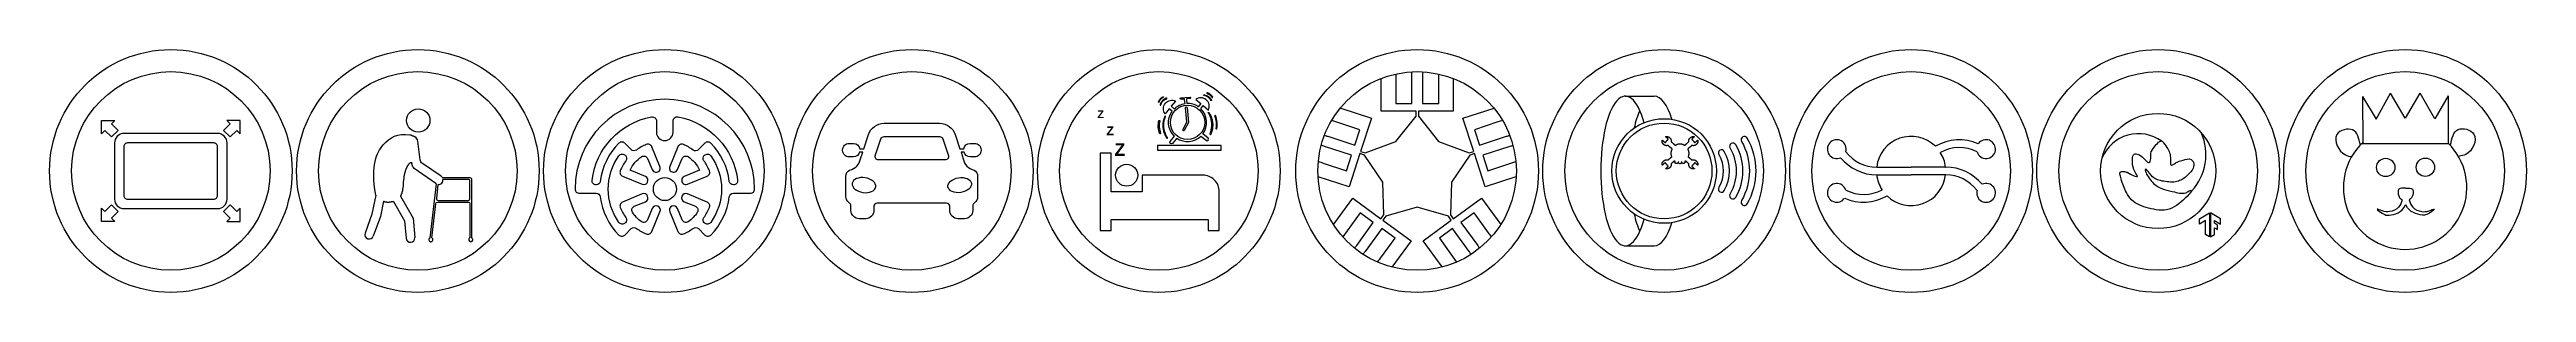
# Model space of a CAD drawing. Header units: inches. Extents: x 4 to 1127, y 2 to 112.
import ezdxf

# ---------------------------------------------------------------- set-up
doc = ezdxf.new("R2010")
doc.units = ezdxf.units.IN
doc.header["$MEASUREMENT"] = 0
doc.styles.get("Standard").update_dxf_attribs({"font": 'arial.ttf'})

msp = doc.modelspace()

# ---------------------------------------------------------------- linework, layer by layer
for points in [[(614.3, 100.7, 0.017333), (614.3, 98.5), (614.3, 87.3), (621.6, 87.3), (621.6, 100.2, -0.015747), (621.7, 101.7)], [(626.5, 101.7, 0.019549), (626.4, 100.2), (626.4, 87.3), (633.8, 87.3), (633.8, 100.7)], [(509, 90.2, 0.198919), (506.9, 88, 0.198919)], [(515, 71.7, 0.357999), (526, 72.6), (528.3, 70.7, 1), (529.2, 71.7), (526.9, 73.7, 0.378136), (525.9, 85), (527, 86.4), (529.4, 84.4, 0.775458), (523.6, 89.2), (525.9, 87.3), (524.8, 85.9, 0.162034), (519.6, 87.4)], [(518.8, 87.3), (518.6, 89.1, 0.414214), (518.3, 89.4), (517, 89.3, -0.414214), (516.6, 89.6), (516.6, 89.6, -0.414214), (516.9, 89.9), (518.9, 90.1), (520.9, 90.3, -0.414214), (521.3, 90), (521.3, 90, -0.414214), (521, 89.6), (519.7, 89.5, 0.414214), (519.4, 89.2), (519.6, 87.4)], [(528.7, 91.9, -0.198919), (531.1, 90.1, -0.198919)], [(589.2, 85.3, 0.003314), (589.4, 85.2), (603.3, 80.7), (598.4, 65.7), (600.5, 65), (614.4, 70.1), (623.5, 81.7), (623.5, 83.9), (607.7, 83.9), (607.7, 98.7)], [(640.4, 98.7, 0.003314), (640.4, 98.5), (640.4, 83.9), (624.6, 83.9), (624.6, 81.7), (633.7, 70.1), (647.6, 65), (649.7, 65.7), (644.8, 80.7), (658.9, 85.3)], [(515, 71.7), (513.1, 69.3, -1), (512, 70.2), (514, 72.5, -0.378136), (513, 83.9), (511.6, 85), (509.7, 82.7, -0.775458), (514.5, 88.5), (512.5, 86.1), (513.9, 85, -0.162034), (518.8, 87.3)], [(582, 73, 0.019549), (583.5, 72.5), (595.7, 68.5), (598, 75.5), (585.3, 79.7)], [(662.8, 79.6, 0.017333), (660.6, 79), (650.1, 75.5), (652.3, 68.5), (664.6, 72.5, -0.015747), (666, 72.9)], [(181.4, 54.4), (173, 60.2, -0.209693), (172, 61.9), (170.9, 70.3, 0.248824), (169.6, 72.2), (169.5, 72.2), (169.3, 72.3), (169.2, 72.4), (169.1, 72.4), (168.9, 72.5), (168.8, 72.6), (168.6, 72.6), (168.5, 72.7), (168.4, 72.7), (168.2, 72.8), (168.1, 72.9), (168, 72.9), (167.8, 73), (167.7, 73), (167.6, 73.1), (167.4, 73.1), (167.3, 73.2), (167.2, 73.2)], [(579.2, 61.2, 0.017333), (581.4, 60.4), (592, 56.9), (594.2, 64), (582, 67.9, -0.015747), (580.6, 68.5, -0.015747)], [(667.5, 68.3, 0.019549), (666.1, 67.9), (653.8, 64), (656.1, 56.9), (668.8, 61.1)], [(179.1, 51.1), (169.3, 58, -0.209693), (168.3, 59.6), (168.2, 60.2)], [(480.3, 64.9), (480.3, 29.9), (485.3, 29.9), (485.3, 34.9), (529.3, 34.9), (529.3, 29.9), (534.3, 29.9), (534.3, 47.4, 0.414214), (526.8, 54.9), (499.3, 54.9), (499.3, 47.4), (485.3, 47.4), (485.3, 64.9), (480.3, 64.9)], [(586.2, 32.5, 0.003314), (586.3, 32.7), (594.9, 44.5), (607.6, 35.2), (608.9, 36.9), (608.4, 51.7), (600.1, 64), (598.1, 64.7), (593.2, 49.6), (579.1, 54.2)], [(669, 54.2, 0.003314), (668.7, 54.1), (654.9, 49.6), (650, 64.7), (647.9, 64), (639.6, 51.7), (639.1, 36.9), (640.4, 35.2), (653.2, 44.5), (661.9, 32.5)], [(179.3, 44.3, 0.447959), (180.1, 43.5), (193.7, 43.5, 0.414214), (194.5, 44.3), (194.5, 52.2, 0.414214), (193.7, 53), (182.2, 53)], [(181.9, 53.8), (194.5, 53.8, -0.414214), (195.3, 53), (195.3, 26.5)], [(177.3, 26.5), (179, 41.9, -0.381254), (179.8, 42.7), (193.7, 42.7, -0.414214), (194.5, 41.9), (194.5, 26.5)], [(595.6, 21.9, 0.019549), (596.6, 23.1), (604.1, 33.5), (598.2, 37.8), (590.3, 27)], [(635.5, 13.3, 0.003314), (635.3, 13.4), (626.8, 25.2), (639.5, 34.5), (638.2, 36.3), (624, 40.4), (609.8, 36.3), (608.5, 34.5), (621.3, 25.2), (612.6, 13.3)], [(657.7, 26.9, 0.017333), (656.4, 28.8), (649.9, 37.8), (643.9, 33.5), (651.5, 23.1, -0.015747), (652.3, 21.8, -0.015747)], [(147, 28.6, 1), (150.7, 27.3)], [(165.6, 26.3, 1), (169.5, 26.6)], [(606, 15.5, 0.017333), (607.4, 17.3), (614, 26.3), (608, 30.7), (600.4, 20.3, -0.015747), (599.5, 19.1, -0.015747)], [(648.5, 19, 0.019549), (647.6, 20.3), (640, 30.7), (634.1, 26.3), (641.9, 15.5)]]:
    msp.add_lwpolyline(points, format="xyb")
for points in [[(718.4, 90.7), (731.5, 90.7)], [(1052.7, 90.6), (1058.8, 80.3)], [(1052.7, 90.6), (1052.8, 69.2)], [(1058.8, 80.3), (1065.4, 92)], [(1072.1, 80.7), (1065.4, 92)], [(1072.2, 80.7), (1078.8, 92.1)], [(1085.5, 80.4), (1078.8, 92.1)], [(1091.5, 90.8), (1085.5, 80.4)], [(1091.5, 90.8), (1091.5, 69.3)], [(1052.6, 69.3), (1091.5, 69.3)], [(167, 60.2), (167, 60.1), (166.9, 60.1), (166.8, 60), (166.8, 59.9), (166.7, 59.9), (166.7, 59.8), (166.6, 59.7), (166.5, 59.6), (166.5, 59.6), (166.4, 59.5), (166.4, 59.4), (166.3, 59.3), (166.3, 59.2), (166.2, 59.2), (166.2, 59.1), (166.1, 59), (166.1, 58.9), (166, 58.8), (166, 58.7), (165.9, 58.7), (165.9, 58.6), (165.9, 58.5), (165.8, 58.4), (165.8, 58.3), (165.7, 58.2), (165.7, 58.1), (165.6, 58), (165.6, 58), (165.6, 57.9), (165.5, 57.8), (165.5, 57.7), (165.4, 57.5), (165.4, 57.3), (165.3, 57.1), (165.2, 56.9), (165.2, 56.8), (165.1, 56.6), (165.1, 56.4), (165, 56.2), (165, 56), (164.9, 55.8), (164.9, 55.6), (164.8, 55.4), (164.8, 55.2), (164.7, 55), (164.7, 54.8), (164.7, 54.6), (164.6, 54.4), (164.6, 54.2), (164.6, 54.1), (164.5, 53.9), (164.5, 53.7), (164.5, 53.5), (164.5, 53.3), (164.5, 53.1), (164.4, 52.9), (164.4, 52.7), (164.4, 52.5), (164.4, 52.3), (164.4, 52.2), (164.3, 52), (164.3, 51.8), (164.3, 51.6), (164.3, 51.4), (164.3, 51.2), (164.3, 51.1), (164.3, 50.9), (164.2, 50.7), (164.2, 50.5), (164.2, 50.3), (164.2, 50.2), (164.2, 50), (164.2, 49.8), (164.2, 49.7), (164.1, 49.5), (164.1, 49.3), (164.1, 49.1), (164.1, 49), (164.1, 48.8), (164, 48.6), (164, 48.5), (164, 48.3), (164, 48.2), (163.9, 48), (163.9, 47.8), (163.9, 47.7), (163.8, 47.5), (163.8, 47.4), (163.7, 47.2), (163.7, 47.1), (163.7, 46.9), (163.6, 46.8), (163.6, 46.6), (163.5, 46.5), (163.4, 46.3), (163.4, 46.2), (163.4, 46.1), (163.3, 46), (163.3, 46), (163.3, 45.9), (163.2, 45.8), (163.2, 45.8), (163.2, 45.7), (163.1, 45.6), (163.1, 45.6), (163, 45.5), (163, 45.4)], [(832.4, 58.5), (848.1, 58.5)], [(863.8, 58.5), (848.1, 58.5)], [(863.6, 58.5), (863.8, 58.5)], [(863.6, 58.5), (863.8, 58.5)], [(151.8, 45.9), (150, 37.3), (147, 28.6)], [(163, 45.4), (168.8, 35.4), (169.5, 26.6)], [(176.5, 26.5), (179.3, 51)], [(180, 50.7), (179.3, 44.3)], [(832.4, 55), (848.1, 55)], [(863.8, 55), (848.1, 55)], [(863.6, 55), (863.8, 55)], [(863.6, 55), (863.8, 55)], [(155.3, 43.1), (153.9, 36.2), (150.7, 27.3)], [(155.3, 43.1), (155.5, 43.1), (155.6, 43.1), (155.7, 43), (155.7, 43), (155.8, 43), (155.9, 43), (156, 42.9), (156.1, 42.9), (156.2, 42.9), (156.3, 42.9), (156.3, 42.8), (156.4, 42.8), (156.5, 42.8), (156.6, 42.8), (156.7, 42.8), (156.8, 42.8), (156.9, 42.7), (157, 42.7), (157.1, 42.7), (157.2, 42.7), (157.3, 42.7), (157.4, 42.7), (157.5, 42.7), (157.5, 42.7), (157.6, 42.7), (157.7, 42.7), (157.8, 42.7), (157.9, 42.7), (158, 42.7)], [(159.8, 43), (159.6, 42.9), (159.5, 42.9), (159.5, 42.9), (159.4, 42.9), (159.3, 42.9), (159.2, 42.8), (159.1, 42.8), (159, 42.8), (158.9, 42.8), (158.8, 42.8), (158.7, 42.7), (158.6, 42.7), (158.5, 42.7), (158.4, 42.7), (158.3, 42.7), (158.1, 42.7), (158, 42.7)], [(159.8, 43), (164.9, 34.2), (165.6, 26.3)], [(718.4, 22.9), (731.5, 22.9)]]:
    msp.add_lwpolyline(points)
for points in [[(32, 72.2), (29, 75.2), (27.5, 73.7), (27.5, 79.7), (33.5, 79.7), (32, 78.2), (35, 75.2)], [(85.8, 72.2), (88.8, 75.2), (90.3, 73.7), (90.3, 79.7), (84.3, 79.7), (85.8, 78.2), (82.8, 75.2)], [(506.3, 66.3), (535.1, 66.3), (535.1, 68.4), (506.3, 68.4)], [(32, 41.4), (35, 38.4), (32, 35.4), (33.5, 33.9), (27.5, 33.9), (27.5, 39.9), (29, 38.4)], [(85.8, 41.4), (82.8, 38.4), (85.8, 35.4), (84.3, 33.9), (90.3, 33.9), (90.3, 39.9), (88.8, 38.4)], [(978.8, 35.1), (983.3, 37.8), (983.3, 27), (981.5, 28.1), (981.5, 34.3), (978.8, 32.7)], [(983.8, 37.8), (983.8, 27), (985.6, 28.1), (985.6, 31), (986.9, 30.3), (986.9, 32.3), (985.6, 33.1), (985.6, 34.3), (988.3, 32.7), (988.3, 35.1)]]:
    msp.add_lwpolyline(points, close=True)
for points in [[(285.1, 58.8, 1), (288.6, 57.4), (290.7, 62.4, -0.463429), (293.4, 63.3, -0.156338), (298.6, 57.1), (291.7, 54.3, 1), (293.1, 50.8), (302.1, 54.5, 0.414214), (303.1, 57, 0.058644), (300.6, 61.4, -0.368547), (300.8, 63.9), (300.9, 63.9, -0.461282), (303.7, 63.7, -0.324416), (303.7, 33.5, -0.461282), (300.9, 33.3), (300.8, 33.3, -0.368547), (300.6, 35.7, 0.058644), (303.1, 40.2, 0.414214), (302.1, 42.7), (293.1, 46.4, 1), (291.7, 42.9), (296.8, 40.8, -0.463429), (297.6, 38.1, -0.114311), (293.4, 33.8, -0.463429), (290.7, 34.7), (288.6, 39.8, 1), (285.1, 38.3), (288.8, 29.4, 0.414214), (291.3, 28.3, 0.058644), (295.7, 30.8, -0.368547), (298.2, 30.7), (301.1, 27.8, 0.414214), (303.7, 27.8, 0.167911), (312.1, 45.1, -0.379498), (314, 46.7), (321.7, 46.7, 0.414214), (323.6, 48.6, 1), (242.2, 48.6, 0.414214), (244.1, 46.7), (251.8, 46.7, -0.379498), (253.6, 45.1, 0.167911), (262.1, 27.8, 0.414214), (264.7, 27.8), (267.6, 30.7, -0.368547), (270, 30.8, 0.058644), (274.5, 28.3, 0.414214), (277, 29.4), (280.7, 38.3, 1), (277.2, 39.8), (275.1, 34.7, -0.463429), (272.4, 33.8, -0.114311), (268.2, 38.1, -0.463429), (269, 40.8), (274.1, 42.9, 1), (272.6, 46.4), (263.7, 42.7, 0.414214), (262.7, 40.2, 0.058644), (265.2, 35.7, -0.368547), (265, 33.3), (264.9, 33.3, -0.461282), (262.1, 33.5, -0.324416), (262.1, 63.7, -0.461282), (264.9, 63.9), (265, 63.9, -0.368547), (265.2, 61.4, 0.058644), (262.7, 57, 0.414214), (263.7, 54.5), (272.6, 50.8, 1), (274.1, 54.3), (267.2, 57.1, -0.156338), (272.4, 63.3, -0.463429), (275.1, 62.4), (277.2, 57.4, 1), (280.7, 58.8), (277, 67.8, 0.414214), (274.5, 68.8, 0.058644), (270, 66.3, -0.368547), (267.6, 66.5), (264.7, 69.4, 0.414214), (262.1, 69.4, 0.167911), (253.6, 52.1, -0.379498), (251.8, 50.5), (251.8, 50.5, -0.449803), (249.9, 52.6, -0.328711), (276.9, 81.3, -0.468123), (279.1, 79.4), (279.1, 74.3, 1), (286.6, 74.3), (286.6, 79.4, -0.468123), (288.9, 81.3, -0.328711), (315.9, 52.6, -0.449803), (314, 50.5), (314, 50.5, -0.379498), (312.1, 52.1, 0.167911), (303.7, 69.4, 0.414214), (301.1, 69.4), (298.2, 66.5, -0.368547), (295.7, 66.3, 0.058644), (291.3, 68.8, 0.414214), (288.8, 67.8)], [(507.3, 73.7, -0.148094), (506.9, 79.6, -0.413372), (507.1, 79.7), (507.2, 79.7, -0.409837), (507.3, 79.5, 0.141931), (507.7, 73.9, -0.409837), (507.6, 73.7), (507.5, 73.6, -0.416752)], [(519.7, 85.5), (520.3, 78.7), (518.4, 75.2, -1), (517.8, 75.5), (519.6, 78.9), (519, 85.5, -1)], [(533.2, 76, 0.148094), (532.6, 81.9, 0.413372), (532.4, 82), (532.3, 81.9, 0.409837), (532.2, 81.7, -0.141931), (532.8, 76.1, 0.409837), (532.9, 75.9), (533, 75.9, 0.416752)], [(80.1, 73.8), (37.6, 73.8, 0.414214), (33.4, 69.5), (33.4, 44, 0.414214), (37.6, 39.8), (80.1, 39.8, 0.414214), (84.4, 44), (84.4, 69.5, 0.414214)], [(78.4, 69.5), (39.3, 69.5, 0.414214), (37.6, 67.8), (37.6, 45.7, 0.414214), (39.3, 44), (78.4, 44, 0.414214), (80.1, 45.7), (80.1, 67.8, 0.414214)], [(394.9, 78.4), (407.5, 78.4, -0.32247), (414.5, 73.3), (416.7, 66.8), (418.5, 66.8, -0.379841), (421.3, 69.3), (423.4, 69.3, -0.414214), (426.3, 66.4), (426.3, 66.1, -0.414214), (423.4, 63.2), (421.3, 63.2, -0.349624), (418.6, 65.4), (417.2, 65.4), (418.2, 62.3, 0.298906), (423.1, 57.2, -0.283299), (424.7, 54.4), (424.7, 45.2, -0.223722), (423.3, 42.4, 0.221843), (422.5, 41), (422.5, 38.9, -0.414214), (418.8, 35.2), (415.8, 35.2, -0.414214), (412.1, 38.9), (412.1, 40.8, 0.414214), (410.6, 42.2), (394.9, 42.2), (379.2, 42.2, 0.414214), (377.7, 40.8), (377.7, 38.9, -0.414214), (374, 35.2), (371, 35.2, -0.414214), (367.3, 38.9), (367.3, 41, 0.221843), (366.5, 42.4, -0.223722), (365, 45.2), (365, 54.4, -0.283299), (366.7, 57.2, 0.298906), (371.6, 62.3), (372.6, 65.4), (371.2, 65.4, -0.349624), (368.4, 63.2), (366.4, 63.2, -0.414214), (363.5, 66.1), (363.5, 66.4, -0.414214), (366.4, 69.3), (368.4, 69.3, -0.379841), (371.3, 66.8), (373.1, 66.8), (375.3, 73.3, -0.32247), (382.3, 78.4)], [(394.9, 72.4), (407.5, 72.4, -0.32247), (408.9, 71.4), (411.5, 63.7, -0.512321), (410, 61.8), (394.9, 61.8), (379.7, 61.8, -0.512321), (378.3, 63.7), (380.9, 71.4, -0.32247), (382.3, 72.4)], [(765.9, 46.4, 1), (768.5, 44.9, 0.267949), (768.5, 68.7, 1), (765.9, 67.2, -0.267949)], [(771.1, 43.4, 1), (773.7, 41.9, 0.267949), (773.7, 71.7, 1), (771.1, 70.2, -0.267949)], [(760.8, 49.4, 1), (763.3, 47.9, 0.267949), (763.3, 65.7, 1), (760.8, 64.2, -0.267949)]]:
    msp.add_lwpolyline(points, format="xyb", close=True)
for centre, radius in [((58.9, 56.8), 55), ((58.9, 56.8), 45), ((170.9, 56.8), 55), ((170.9, 56.8), 45), ((282.9, 56.8), 55), ((282.9, 56.8), 45), ((394.9, 56.8), 55), ((394.9, 56.8), 45), ((506.9, 56.8), 55), ((506.9, 56.8), 45), ((624, 56.8), 55), ((624, 56.8), 45), ((736, 56.8), 55), ((736, 56.8), 45), ((848, 56.8), 55), ((848, 56.8), 45), ((960, 56.8), 55), ((960, 56.8), 45), ((1072, 56.8), 55), ((1072, 56.8), 45), ((171.1, 79.7), 5.28), ((519.9, 78.8), 7.78), ((736, 56.8), 23.7), ((960, 56.8), 26.1), ((736, 56.8), 21.7), ((492.3, 54.9), 5), ((1063.2, 58.4), 4.15), ((1081.2, 58.5), 4.15), ((282.9, 48.6), 5.21)]:
    msp.add_circle(centre, radius)
for centre, radius, start, end in [((814.3, 66.7), 4.27, 342.7979, 293.7868), ((848, 56.8), 15.7, 45.4999, 173.604), ((869.8, 49.7), 21.2, 66.0326, 120.4697), ((869.8, 49.7), 17.7, 62.7909, 118.7645), ((882, 66.7), 4.27, 197.2929, 146.4574), ((951.1, 55.8), 17.9, 53.8538, 157.308), ((957.5, 64.3), 24.2, 317.2147, 23.5996), ((1072, 49.3), 28, 133.3518, 45.8824), ((832.7, 76.8), 21.8, 219.9906, 269.2854), ((832.7, 76.8), 18.3, 218.3862, 269.1474), ((848, 56.8), 15.7, 6.396, 32.5243), ((863.5, 36.8), 21.8, 39.9906, 89.2854), ((180.3, 52.7), 2, 234.9325, 239.9582), ((180.3, 52.7), 2, 263.5316, 8.1078), ((180.3, 52.7), 2, 32.7541, 54.9325), ((814.3, 46.9), 4.27, 17.2929, 326.4574), ((826.5, 63.9), 21.2, 246.0326, 300.0934), ((826.5, 63.9), 17.7, 242.7909, 298.2364), ((848, 56.8), 15.7, 186.4074, 212.8756), ((848, 56.8), 15.7, 225.8831, 353.5926), ((863.5, 36.8), 18.3, 38.3862, 89.1474), ((882, 46.9), 4.27, 162.7979, 113.7868), ((176.8, 25.7), 0.925, 109.4466, 58.2186), ((194.9, 25.7), 0.925, 115.6135, 64.3865)]:
    msp.add_arc(centre, radius, start, end)
for centre, start_param, end_param in [((718.4, 56.8), 5.413177, 10.294786), ((731.5, 56.8), 5.476472, 6.283185), ((731.5, 56.8), 6.916105, 7.245067), ((731.5, 56.8), 8.462896, 8.791858), ((731.5, 56.8), 9.424778, 10.231492)]:
    msp.add_ellipse(centre, major_axis=(0, 33.9), ratio=0.327643, start_param=start_param, end_param=end_param)
at = {"extrusion": (0, 0, -1)}
msp.add_ellipse((373.2, 50.4), major_axis=(5.32, -0.82), ratio=0.624748, dxfattribs=at)
msp.add_ellipse((416.6, 50.4), major_axis=(-5.32, -0.82), ratio=0.624748)
for points, weights, degree, knots in [([(506.9, 88), (506.9, 87.9), (506.9, 87.9), (506.8, 87.9), (506.7, 88), (506.7, 88), (506.7, 88), (506.7, 88.1), (506.7, 88.1), (506.7, 88.1), (507.1, 89.2), (507.8, 90), (508.8, 90.4), (508.9, 90.4), (508.9, 90.4), (509, 90.4), (509, 90.4), (509, 90.4), (509, 90.3), (509.1, 90.2), (509, 90.2), (509, 90.2)], [1, 1, 1, 1, 0.946758296269, 0.946758296269, 1, 0.946758296269, 0.946758296269, 1, 0.951556015714, 0.951556015714, 1, 0.946758296269, 0.946758296269, 1, 0.946758296269, 0.946758296269, 1, 1, 1, 1], 3, [0, 0, 0, 0, 1, 1, 1, 1.80473, 1.80473, 1.80473, 2.60946, 2.60946, 2.60946, 3.376603, 3.376603, 3.376603, 4.181333, 4.181333, 4.181333, 4.986063, 4.986063, 4.986063, 5.986063, 5.986063, 5.986063, 5.986063]), ([(530.5, 88.7), (530.6, 88.6), (530.7, 88.7), (530.7, 88.7), (530.7, 88.7), (530.8, 88.8), (530.7, 88.9), (529.8, 91), (527.4, 91.3), (527.4, 91.3), (527.3, 91.2), (527.3, 91.2), (527.3, 91.1), (527.3, 91), (527.4, 91), (529.6, 90.7), (530.5, 88.7)], [1, 1, 1, 0.920137444404, 1, 0.920137444404, 1, 0.872848861713, 1, 0.920137444404, 1, 0.920137444404, 1, 1, 1, 0.871433578555, 1], 2, [0, 0, 0, 1, 1, 1.80473, 1.80473, 2.60946, 2.60946, 3.629032, 3.629032, 4.433762, 4.433762, 5.238492, 5.238492, 6.238492, 6.238492, 7.26385, 7.26385, 7.26385]), ([(531.1, 90.1), (531.2, 90.1), (531.2, 90), (531.3, 90.1), (531.3, 90.1), (531.3, 90.1), (531.3, 90.2), (531.4, 90.2), (531.4, 90.3), (531.3, 90.3), (530.8, 91.2), (529.9, 91.9), (528.8, 92.2), (528.8, 92.2), (528.7, 92.2), (528.7, 92.2), (528.7, 92.1), (528.6, 92.1), (528.6, 92.1), (528.6, 92), (528.7, 91.9), (528.7, 91.9)], [1, 1, 1, 1, 0.946758296269, 0.946758296269, 1, 0.946758296269, 0.946758296269, 1, 0.951556015714, 0.951556015714, 1, 0.946758296269, 0.946758296269, 1, 0.946758296269, 0.946758296269, 1, 1, 1, 1], 3, [0, 0, 0, 0, 1, 1, 1, 1.80473, 1.80473, 1.80473, 2.60946, 2.60946, 2.60946, 3.376603, 3.376603, 3.376603, 4.181333, 4.181333, 4.181333, 4.986063, 4.986063, 4.986063, 5.986063, 5.986063, 5.986063, 5.986063]), ([(507.8, 86.8), (507.7, 86.6), (507.6, 86.6), (507.6, 86.7), (507.5, 86.7), (507.5, 86.8), (507.5, 86.8), (508.1, 89.1), (510.4, 89.8), (510.4, 89.8), (510.5, 89.7), (510.5, 89.7), (510.6, 89.7), (510.6, 89.6), (510.5, 89.5), (508.3, 88.9), (507.8, 86.8)], [1, 1, 1, 0.920137444404, 1, 0.920137444404, 1, 0.872848861713, 1, 0.920137444404, 1, 0.920137444404, 1, 1, 1, 0.871433578555, 1], 2, [0, 0, 0, 1, 1, 1.80473, 1.80473, 2.60946, 2.60946, 3.629032, 3.629032, 4.433762, 4.433762, 5.238492, 5.238492, 6.238492, 6.238492, 7.26385, 7.26385, 7.26385]), ([(509.9, 81.4), (508.6, 78.2), (508.9, 74.8), (510.8, 71.9), (510.8, 71.9), (510.9, 71.8), (510.8, 71.7), (510.8, 71.7), (510.7, 71.7), (510.7, 71.6), (510.6, 71.6), (510.5, 71.6), (510.5, 71.7), (508.5, 74.7), (508.1, 78.2), (509.6, 81.5), (509.6, 81.6), (509.7, 81.6), (509.8, 81.6), (509.8, 81.6), (509.8, 81.6), (509.8, 81.6), (509.9, 81.6), (509.9, 81.5), (509.9, 81.4)], [1, 0.923598668822, 0.923598668822, 1, 1, 1, 1, 1, 1, 1, 0.804909496113, 0.804909496113, 1, 0.916887995013, 0.916887995013, 1, 0.806985635748, 0.806985635748, 1, 1, 1, 1, 1, 1, 1], 3, [0, 0, 0, 0, 0.966894, 0.966894, 0.966894, 1.775971, 1.775971, 1.775971, 2.775971, 2.775971, 2.775971, 4.346039, 4.346039, 4.346039, 5.355387, 5.355387, 5.355387, 6.916624, 6.916624, 6.916624, 7.916624, 7.916624, 7.916624, 8.916624, 8.916624, 8.916624, 8.916624]), ([(529.4, 83.1), (531.2, 80.2), (531.4, 76.8), (530.1, 73.6), (530.1, 73.6), (530.1, 73.4), (530.2, 73.4), (530.2, 73.4), (530.2, 73.4), (530.2, 73.4), (530.3, 73.3), (530.4, 73.4), (530.4, 73.4), (531.9, 76.7), (531.6, 80.3), (529.6, 83.3), (529.6, 83.4), (529.5, 83.4), (529.4, 83.3), (529.4, 83.3), (529.4, 83.3), (529.4, 83.3), (529.3, 83.3), (529.3, 83.2), (529.4, 83.1)], [1, 0.923598668822, 0.923598668822, 1, 1, 1, 1, 1, 1, 1, 0.804909496113, 0.804909496113, 1, 0.916887995013, 0.916887995013, 1, 0.806985635748, 0.806985635748, 1, 1, 1, 1, 1, 1, 1], 3, [0, 0, 0, 0, 0.966894, 0.966894, 0.966894, 1.775971, 1.775971, 1.775971, 2.775971, 2.775971, 2.775971, 4.346039, 4.346039, 4.346039, 5.355387, 5.355387, 5.355387, 6.916624, 6.916624, 6.916624, 7.916624, 7.916624, 7.916624, 8.916624, 8.916624, 8.916624, 8.916624]), ([(743.2, 60.1), (743.4, 60.1), (743.6, 60.2), (743.9, 60.5), (743.9, 60.8), (743.9, 60.8), (743.9, 61), (744, 61), (744, 61), (744, 60.7), (744.1, 60.4), (744.4, 60.2), (744.7, 60.1), (745.1, 60.2), (745.3, 60.4), (745.4, 60.5), (745.5, 60.9), (745.5, 61), (745.4, 61.2), (745.5, 61.2), (745.6, 61.3), (745.7, 61.4), (746.2, 61), (746.7, 60.5), (747.2, 60.1), (747.1, 59.4), (747.3, 58.7), (747.9, 58.2), (748.4, 57.8), (749.1, 57.6), (749.8, 57.8), (749.3, 58.2), (748.9, 58.6), (748.5, 58.9), (749, 59.5), (749.5, 60), (749.9, 60.6), (750.4, 60.2), (750.8, 59.8), (751.3, 59.4), (751.4, 60.1), (751.2, 60.8), (750.6, 61.3), (750.1, 61.9), (749.3, 62), (748.6, 61.8), (748, 62.3), (747.5, 62.7), (746.9, 63.2), (747.3, 64.4), (747.3, 65.6), (746.7, 66.7), (747.3, 67.3), (748, 67.8), (748.6, 68.4), (749.3, 68.1), (750.1, 68.3), (750.6, 68.8), (751.2, 69.3), (751.4, 70), (751.3, 70.8), (750.8, 70.4), (750.4, 70), (749.9, 69.6), (749.5, 70.1), (749, 70.7), (748.5, 71.2), (748.9, 71.6), (749.3, 72), (749.8, 72.3), (749.1, 72.5), (748.4, 72.4), (747.9, 71.9), (747.3, 71.4), (747.1, 70.8), (747.2, 70.1), (746.5, 69.5), (745.9, 68.9), (745.3, 68.4), (744.7, 68.8), (743.9, 69.2), (743.2, 69.1), (742.5, 69.2), (741.7, 68.8), (741.1, 68.4), (740.5, 68.9), (739.9, 69.5), (739.2, 70.1), (739.3, 70.8), (739.1, 71.4), (738.5, 71.9), (738, 72.4), (737.3, 72.5), (736.6, 72.3), (737.1, 72), (737.5, 71.6), (737.9, 71.2), (737.4, 70.7), (736.9, 70.1), (736.5, 69.6), (736, 70), (735.6, 70.4), (735.1, 70.8), (735, 70), (735.2, 69.3), (735.8, 68.8), (736.3, 68.3), (737.1, 68.1), (737.8, 68.4), (738.4, 67.8), (739.1, 67.3), (739.7, 66.7), (739.1, 65.6), (739.1, 64.4), (739.5, 63.2), (738.9, 62.7), (738.4, 62.3), (737.8, 61.8), (737.1, 62), (736.3, 61.9), (735.8, 61.3), (735.2, 60.8), (735, 60.1), (735.1, 59.4), (735.6, 59.8), (736, 60.2), (736.5, 60.6), (736.9, 60), (737.4, 59.5), (737.9, 58.9), (737.5, 58.6), (737.1, 58.2), (736.6, 57.8), (737.3, 57.6), (738, 57.8), (738.5, 58.2), (739.1, 58.7), (739.3, 59.4), (739.2, 60.1), (739.7, 60.5), (740.2, 61), (740.7, 61.4), (740.8, 61.3), (740.9, 61.2), (741, 61.2), (740.9, 61), (740.9, 60.9), (741, 60.5), (741, 60.4), (741.3, 60.2), (741.7, 60.1), (742, 60.2), (742.3, 60.4), (742.4, 60.7), (742.4, 61), (742.4, 61), (742.5, 61), (742.5, 60.8), (742.5, 60.8), (742.5, 60.5), (742.8, 60.2), (743, 60.1), (743.2, 60.1)], [1, 1, 1, 1, 1, 1, 1, 1, 1, 1, 1, 1, 1, 1, 1, 1, 1, 1, 1, 0.999413245692, 0.999413245692, 1, 1, 1, 1, 0.918092637219, 0.918092637219, 1, 0.918092637219, 0.918092637219, 1, 1, 1, 1, 1, 1, 1, 1, 1, 1, 0.908474605294, 0.908474605294, 1, 0.908474605294, 0.908474605294, 1, 1, 1, 1, 0.946528038437, 0.946528038437, 1, 1, 1, 1, 0.908474605294, 0.908474605294, 1, 0.908474605294, 0.908474605294, 1, 1, 1, 1, 1, 1, 1, 1, 1, 1, 0.918092637219, 0.918092637219, 1, 0.918092637219, 0.918092637219, 1, 1, 1, 1, 0.979027892569, 0.979027892569, 1, 0.979027892569, 0.979027892569, 1, 1, 1, 1, 0.918092637219, 0.918092637219, 1, 0.918092637219, 0.918092637219, 1, 1, 1, 1, 1, 1, 1, 1, 1, 1, 0.908474605294, 0.908474605294, 1, 0.908474605294, 0.908474605294, 1, 1, 1, 1, 0.946528038437, 0.946528038437, 1, 1, 1, 1, 0.908474605294, 0.908474605294, 1, 0.908474605294, 0.908474605294, 1, 1, 1, 1, 1, 1, 1, 1, 1, 1, 0.918092637219, 0.918092637219, 1, 0.918092637219, 0.918092637219, 1, 1, 1, 1, 0.999413245692, 0.999413245692, 1, 1, 1, 1, 1, 1, 1, 1, 1, 1, 1, 1, 1, 1, 1, 1, 1, 1, 1], 3, [0, 0, 0, 0, 1, 2, 3, 4, 5, 6, 7, 8, 9, 10, 11, 12, 13, 14, 15, 16, 16, 16, 16.083917, 16.083917, 16.083917, 17.083917, 17.083917, 17.083917, 18.085766, 18.085766, 18.085766, 19.087615, 19.087615, 19.087615, 20.087615, 20.087615, 20.087615, 21.087615, 21.087615, 21.087615, 22.087615, 22.087615, 22.087615, 23.147992, 23.147992, 23.147992, 24.208368, 24.208368, 24.208368, 25.208368, 25.208368, 25.208368, 26.01486, 26.01486, 26.01486, 27.01486, 27.01486, 27.01486, 28.075237, 28.075237, 28.075237, 29.135613, 29.135613, 29.135613, 30.135613, 30.135613, 30.135613, 31.135613, 31.135613, 31.135613, 32.135613, 32.135613, 32.135613, 33.137462, 33.137462, 33.137462, 34.139311, 34.139311, 34.139311, 35.139311, 35.139311, 35.139311, 35.642298, 35.642298, 35.642298, 36.145285, 36.145285, 36.145285, 37.145285, 37.145285, 37.145285, 38.147134, 38.147134, 38.147134, 39.148983, 39.148983, 39.148983, 40.148983, 40.148983, 40.148983, 41.148983, 41.148983, 41.148983, 42.148983, 42.148983, 42.148983, 43.20936, 43.20936, 43.20936, 44.269736, 44.269736, 44.269736, 45.269736, 45.269736, 45.269736, 46.076228, 46.076228, 46.076228, 47.076228, 47.076228, 47.076228, 48.136605, 48.136605, 48.136605, 49.196981, 49.196981, 49.196981, 50.196981, 50.196981, 50.196981, 51.196981, 51.196981, 51.196981, 52.196981, 52.196981, 52.196981, 53.19883, 53.19883, 53.19883, 54.200679, 54.200679, 54.200679, 55.200679, 55.200679, 55.200679, 55.284596, 55.284596, 55.284596, 56.284596, 57.284596, 58.284596, 59.284596, 60.284596, 61.284596, 62.284596, 63.284596, 64.284596, 65.284596, 66.284596, 67.284596, 68.284596, 69.284596, 70.284596, 71.284596, 71.284596, 71.284596, 71.284596])]:
    msp.add_rational_spline(points, weights, degree=degree, knots=knots)
for points, degree in [([(151.8, 45.9), (149.5, 59.9), (154.7, 70.2), (161.9, 74), (167.2, 73.2)], 3), ([(167, 60.2), (168.1, 61.2), (168.2, 60.2)], 2)]:
    msp.add_open_spline(points, degree=degree)
for points in [[(943.2, 53.2), (945.6, 47.1), (948, 43.7), (955.6, 40), (965, 39.5), (973.1, 45.3), (975.1, 47.6), (975.3, 48), (974.6, 48), (973, 47.1), (967.5, 47.3), (959.1, 50.2), (955.1, 54.9), (954.2, 57.2), (954.2, 57.5), (955.5, 56.6), (958, 53.7), (963.4, 52), (969.2, 52.2), (973.4, 54.9), (975.9, 58.1), (976.1, 60.7), (975, 62), (971.3, 61.7), (969, 61), (967.4, 60.1), (966, 59.4), (965.6, 60.9), (965.4, 64.4), (964.4, 66.8), (962.5, 69.5), (961.3, 70.4), (960.2, 69.8), (958.3, 67.7), (956.7, 64.8), (956.7, 62.5), (955.9, 60.6), (954.5, 61.5), (951.3, 64.2), (949.1, 64.4), (948.4, 62.3), (949, 57.4), (950.3, 55), (950.6, 54.3), (949.5, 54.5), (945.9, 56.2), (944.3, 56.6), (942.8, 56.2), (942.9, 54.5), (943.2, 53.2)], [(1051.7, 68.5), (1048.2, 75.4), (1041.1, 73.3), (1044.9, 64.1), (1047.9, 63.3)], [(1092.6, 68.6), (1096.1, 75.6), (1103.2, 73.5), (1099.5, 64.3), (1096.5, 63.5)], [(1072.2, 49), (1069.2, 48.5), (1069.1, 45.5), (1069.9, 44.3), (1070.6, 43.8)], [(1072.3, 49), (1075.3, 48.5), (1075.4, 45.6), (1074.6, 44.3), (1073.9, 43.8)]]:
    msp.add_spline(points, degree=3)
for points in [[(1070.6, 43.8), (1070.3, 42.5), (1069.4, 39.8), (1065.2, 38.1), (1062.2, 38.4), (1057.7, 40.4), (1062.5, 36.7), (1066.5, 36.7), (1070.7, 38.2), (1072.1, 41.3), (1072.2, 41.5)], [(1073.9, 43.8), (1074.2, 42.5), (1075.1, 39.8), (1079.3, 38.2), (1082.3, 38.4), (1086.8, 40.4), (1082.1, 36.8), (1078, 36.8), (1073.9, 38.2), (1072.4, 41.3), (1072.3, 41.5)]]:
    msp.add_open_spline(points, degree=3, knots=[0.456648, 0.456648, 0.456648, 0.456648, 2.242265, 4.36985, 5.936268, 7.082395, 8.987473, 10.027403, 14.439198, 14.586529, 14.586529, 14.586529, 14.586529])

# ---------------------------------------------------------------- texts
at = {"color": 144, "true_color": 0x1d809f, "attachment_point": 1}
for insert, char_height in [((479, 84.3), 3.557), ((483.1, 77), 4.015), ((486.8, 69.4), 5.74)]:
    msp.add_mtext_dynamic_manual_height_columns('{\\fArial|b1|i0|c0|p34;Z}', width=8.737, gutter_width=1, heights=[0], dxfattribs=dict(at, insert=insert, char_height=char_height))

doc.saveas('drawing.dxf')
